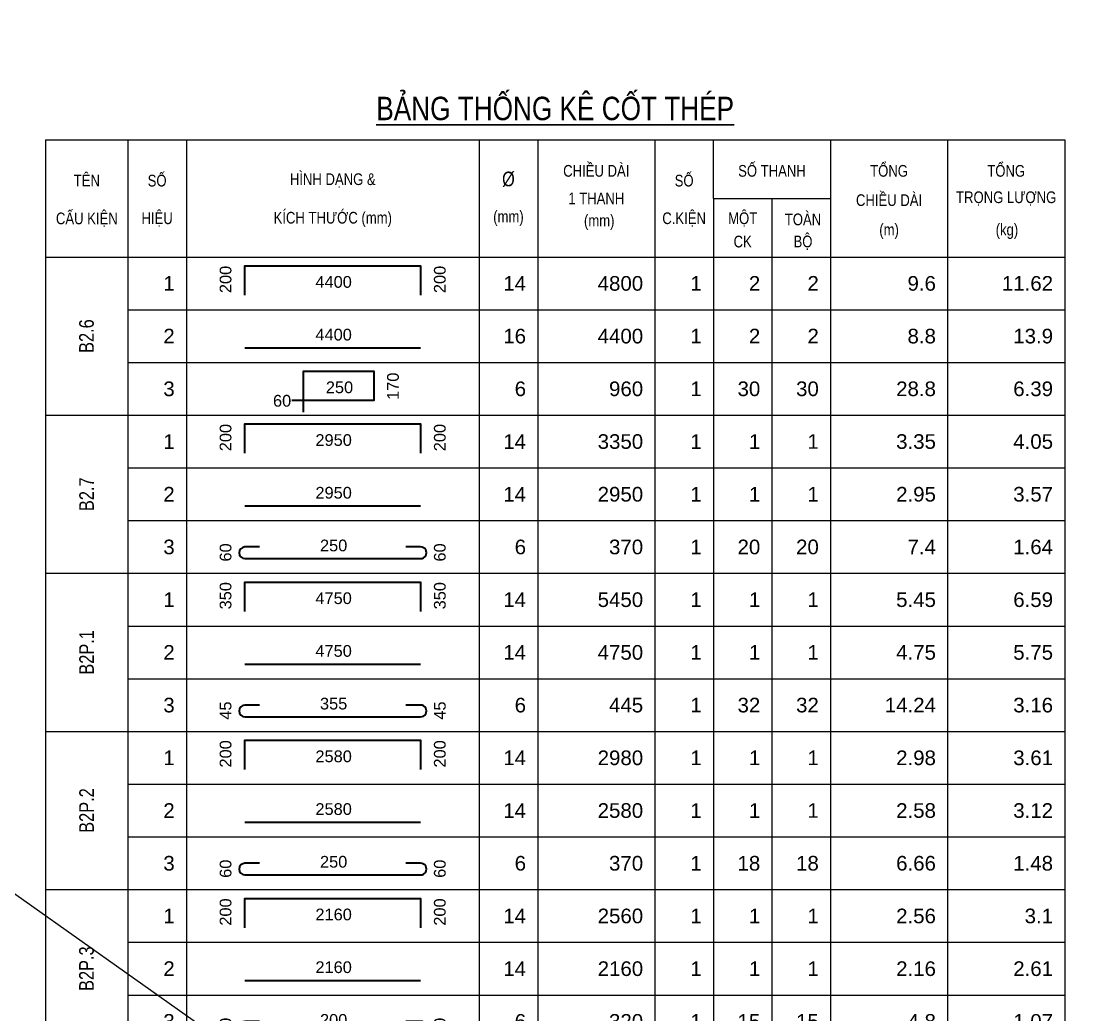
# Model space of a CAD drawing. Header units: millimetres. Extents: x -529861 to -223882, y -171969 to 61504.
# Drawn here: x -421128 to -408846, y -160501 to -148965 of the extents above; entities that cross this region are included whole.
import ezdxf
from ezdxf.enums import TextEntityAlignment as Align

# ---------------------------------------------------------------- set-up
doc = ezdxf.new("R2010")
doc.units = ezdxf.units.MM
doc.header["$LTSCALE"] = 5000
for name, color, linetype, lineweight in [('kata_net khung', 3, 'Continuous', 20), ('kata_text', 7, 'Continuous', 30), ('kata_thep chu', 1, 'Continuous', 35)]:
    doc.layers.add(name, color=color, linetype=linetype, lineweight=lineweight)
doc.layers.add('KCS_Plotter', color=11, linetype='Continuous', plot=False)
doc.styles.add('kata_text', font='arial.ttf', dxfattribs={"width": 0.8})

# ---------------------------------------------------------------- blocks, each defined once
blk = doc.blocks.new('dang04')
at = {"layer": 'kata_net khung'}
for p, q in [((0, 0), (0, -900)), ((1405, 0), (1405, -900)), ((2405, 0), (2405, -900)), ((7405, 0), (7405, -900)), ((8405, 0), (8405, -900)), ((10405, 0), (10405, -900)), ((11405, 0), (11405, -900)), ((12405, 0), (12405, -900)), ((13405, 0), (13405, -900)), ((15405, 0), (15405, -900)), ((17405, 0), (17405, -900)), ((1405, -900), (17405, -900))]:
    blk.add_line(p, q, dxfattribs=at)
at = {"layer": 'kata_thep chu'}
blk.add_lwpolyline([(3405, -650), (3405, -150), (6405, -150), (6405, -650)], dxfattribs=at)
at = {"layer": 'kata_text', "style": 'kata_text'}
for p in [(3073, -150), (6733, -150)]:
    blk.add_attdef('D03', text='', height=200, rotation=90, dxfattribs=at).set_placement(p, align=Align.MIDDLE_RIGHT)
for p in [(2205, -450), (8205, -450), (10205, -450), (11205, -450), (12205, -450), (13205, -450), (15205, -450), (17205, -450)]:
    blk.add_attdef('D03', text='', height=250, dxfattribs=at).set_placement(p, align=Align.MIDDLE_RIGHT)
blk.add_attdef('D03', text='', height=200, dxfattribs=at).set_placement((4920, -425), align=Align.MIDDLE_CENTER)
blk = doc.blocks.new('dang01')
at = {"layer": 'kata_net khung'}
for p, q in [((0, 0), (0, -900)), ((1405, 0), (1405, -900)), ((2405, 0), (2405, -900)), ((7405, 0), (7405, -900)), ((8405, 0), (8405, -900)), ((10405, 0), (10405, -900)), ((11405, 0), (11405, -900)), ((12405, 0), (12405, -900)), ((13405, 0), (13405, -900)), ((15405, 0), (15405, -900)), ((17405, 0), (17405, -900)), ((1405, -900), (17405, -900))]:
    blk.add_line(p, q, dxfattribs=at)
at = {"layer": 'kata_thep chu'}
blk.add_line((3405, -650), (6405, -650), dxfattribs=at)
at = {"layer": 'kata_text', "style": 'kata_text'}
for p in [(2205, -450), (8205, -450), (10205, -450), (11205, -450), (12205, -450), (13205, -450), (15205, -450), (17205, -450)]:
    blk.add_attdef('D03', text='', height=250, dxfattribs=at).set_placement(p, align=Align.MIDDLE_RIGHT)
blk.add_attdef('00000000', text='', height=200, dxfattribs=at).set_placement((4920, -425), align=Align.MIDDLE_CENTER)
blk = doc.blocks.new('dang05')
at = {"layer": 'kata_net khung'}
for p, q in [((0, 0), (0, -900)), ((1405, 0), (1405, -900)), ((2405, 0), (2405, -900)), ((7405, 0), (7405, -900)), ((8405, 0), (8405, -900)), ((10405, 0), (10405, -900)), ((11405, 0), (11405, -900)), ((12405, 0), (12405, -900)), ((13405, 0), (13405, -900)), ((15405, 0), (15405, -900)), ((17405, 0), (17405, -900)), ((1405, -900), (17405, -900))]:
    blk.add_line(p, q, dxfattribs=at)
at = {"layer": 'kata_thep chu'}
blk.add_lwpolyline([(4405, -850), (4405, -150), (5605, -150), (5605, -650), (4205, -650)], dxfattribs=at)
at = {"layer": 'kata_text', "style": 'kata_text'}
for tag, height, p in [('D03', 250, (2205, -450)), ('D03', 250, (8205, -450)), ('D03', 250, (10205, -450)), ('D03', 250, (11205, -450)), ('D03', 250, (12205, -450)), ('D03', 250, (13205, -450)), ('D03', 250, (15205, -450)), ('D03', 250, (17205, -450)), ('0000', 200, (4195, -654))]:
    blk.add_attdef(tag, text='', height=height, dxfattribs=at).set_placement(p, align=Align.MIDDLE_RIGHT)
blk.add_attdef('D03', text='', height=200, dxfattribs=at).set_placement((5020, -425), align=Align.MIDDLE_CENTER)
blk.add_attdef('1000', text='', height=200, rotation=90, dxfattribs=at).set_placement((5933, -173), align=Align.MIDDLE_RIGHT)
blk = doc.blocks.new('Tieude')
at = {"layer": 'kata_net khung'}
for p, q in [((0, 2000), (0, 0)), ((0, 2000), (17405, 2000)), ((1405, 2000), (1405, 0)), ((2405, 2000), (2405, 0)), ((7405, 2000), (7405, 0)), ((8405, 2000), (8405, 0)), ((10405, 2000), (10405, 0)), ((11405, 1000), (11405, 2000)), ((13405, 2000), (13405, 0)), ((15405, 2000), (15405, 0)), ((17405, 2000), (17405, 0)), ((11405, 1000), (13405, 1000)), ((11405, 1000), (11405, 0)), ((12405, 1000), (12405, 0)), ((0, 0), (17405, 0))]:
    blk.add_line(p, q, dxfattribs=at)
at = {"layer": 'kata_text', "style": 'kata_text', "width": 0.8}
for s, height, p in [('%%UBẢNG THỐNG KÊ CỐT THÉP', 400, (8703, 2594)), ('CHIỀU DÀI', 200, (9405, 1500)), ('SỐ THANH', 200, (12405, 1500)), ('TỔNG', 200, (14405, 1500)), ('TỔNG', 200, (16405, 1500)), ('TÊN', 200, (705, 1333)), ('SỐ', 200, (1905, 1333)), ('HÌNH DẠNG &', 200, (4905, 1333)), ('%%C', 250, (7905, 1333)), ('SỐ', 200, (10905, 1333)), ('1 THANH', 200, (9405, 1000)), ('CHIỀU DÀI', 200, (14405, 1000)), ('TRỌNG LƯỢNG', 200, (16405, 1000)), ('CẤU KIỆN', 200, (705, 667)), ('HIỆU', 200, (1905, 667)), ('KÍCH THƯỚC (mm)', 200, (4905, 667)), ('(mm)', 200, (7905, 667)), ('(mm)', 200, (9455, 599)), ('C.KIỆN', 200, (10905, 667)), ('MỘT', 200, (11905, 667)), ('TOÀN', 200, (12935, 667)), ('(m)', 200, (14405, 443)), ('(kg)', 200, (16418, 443)), ('CK', 200, (11905, 264)), ('BỘ', 200, (12935, 271))]:
    blk.add_text(s, height=height, dxfattribs=at).set_placement(p, align=Align.MIDDLE)
blk = doc.blocks.new('dang02')
at = {"layer": 'kata_net khung'}
for p, q in [((0, 0), (0, -900)), ((1405, 0), (1405, -900)), ((2405, 0), (2405, -900)), ((7405, 0), (7405, -900)), ((8405, 0), (8405, -900)), ((10405, 0), (10405, -900)), ((11405, 0), (11405, -900)), ((12405, 0), (12405, -900)), ((13405, 0), (13405, -900)), ((15405, 0), (15405, -900)), ((17405, 0), (17405, -900)), ((1405, -900), (17405, -900))]:
    blk.add_line(p, q, dxfattribs=at)
at = {"layer": 'kata_thep chu'}
blk.add_lwpolyline([(3655, -450), (3405, -450, 1), (3405, -650), (6405, -650, 1.000854), (6405, -450), (6155, -450)], format="xyb", dxfattribs=at)
at = {"layer": 'kata_text', "style": 'kata_text'}
for p in [(2205, -450), (8205, -450), (10205, -450), (11205, -450), (12205, -450), (13205, -450), (15205, -450), (17205, -450)]:
    blk.add_attdef('D03', text='', height=250, dxfattribs=at).set_placement(p, align=Align.MIDDLE_RIGHT)
for p in [(3073, -699), (6733, -699)]:
    blk.add_attdef('D03', text='', height=200, rotation=90, dxfattribs=at).set_placement(p, align=Align.MIDDLE_LEFT)
blk.add_attdef('D03', text='', height=200, dxfattribs=at).set_placement((4920, -425), align=Align.MIDDLE_CENTER)

msp = doc.modelspace()

# ---------------------------------------------------------------- linework, layer by layer
at = {"layer": 'kata_net khung', "linetype": 'ByBlock', "ltscale": 1500}
for p, q in [((-420844.87, -151703.11), (-419889.27, -151703.11)), ((-420844.87, -153539.11), (-419889.27, -153539.11)), ((-420844.87, -155375.11), (-419889.27, -155375.11)), ((-420844.87, -157211.11), (-419889.27, -157211.11)), ((-420844.87, -159047.11), (-419889.27, -159047.11))]:
    msp.add_line(p, q, dxfattribs=at)
at = {"layer": 'KCS_Plotter', "linetype": 'ByBlock', "ltscale": 1500}
msp.add_line((-435531.26, -148964.82), (-402999.63, -171969.32), dxfattribs=at)

# ---------------------------------------------------------------- block references
at = {"layer": 'kata_net khung', "linetype": 'ByBlock', "ltscale": 1500, "xscale": 0.68, "yscale": 0.68, "zscale": 0.68}
msp.add_blockref('Tieude', (-420844.87, -151703.11), dxfattribs=at)
at = {"layer": 'kata_net khung', "linetype": 'ByBlock', "ltscale": 1500}
ref = msp.add_blockref('dang04', (-420844.87, -151703.11), dxfattribs=dict(at, xscale=0.68, yscale=0.68, zscale=0.68))
ref.add_attrib('D03', '1', dxfattribs={"layer": 'kata_text', "height": 170, "style": 'kata_text'}).set_placement((-419345.27, -152009.11), align=Align.MIDDLE_RIGHT)
ref.add_attrib('D03', '200', dxfattribs={"layer": 'kata_text', "height": 136, "rotation": 90, "style": 'kata_text'}).set_placement((-418754.99, -151805.11), align=Align.MIDDLE_RIGHT)
ref.add_attrib('D03', '4400', dxfattribs={"layer": 'kata_text', "height": 136, "style": 'kata_text'}).set_placement((-417499.53, -151991.93), align=Align.MIDDLE_CENTER)
ref.add_attrib('D03', '200', dxfattribs={"layer": 'kata_text', "height": 136, "rotation": 90, "style": 'kata_text'}).set_placement((-416266.76, -151805.11), align=Align.MIDDLE_RIGHT)
ref.add_attrib('D03', '14', dxfattribs={"layer": 'kata_text', "height": 170, "style": 'kata_text'}).set_placement((-415265.27, -152009.11), align=Align.MIDDLE_RIGHT)
ref.add_attrib('D03', '4800', dxfattribs={"layer": 'kata_text', "height": 170, "style": 'kata_text'}).set_placement((-413905.27, -152009.11), align=Align.MIDDLE_RIGHT)
ref.add_attrib('D03', '1', dxfattribs={"layer": 'kata_text', "height": 170, "style": 'kata_text'}).set_placement((-413225.27, -152009.11), align=Align.MIDDLE_RIGHT)
ref.add_attrib('D03', '2', dxfattribs={"layer": 'kata_text', "height": 170, "style": 'kata_text'}).set_placement((-412545.27, -152009.11), align=Align.MIDDLE_RIGHT)
ref.add_attrib('D03', '2', dxfattribs={"layer": 'kata_text', "height": 170, "style": 'kata_text'}).set_placement((-411865.27, -152008.88), align=Align.MIDDLE_RIGHT)
ref.add_attrib('D03', '9.6', dxfattribs={"layer": 'kata_text', "height": 170, "style": 'kata_text'}).set_placement((-410505.27, -152009.11), align=Align.MIDDLE_RIGHT)
ref.add_attrib('D03', '11.62', dxfattribs={"layer": 'kata_text', "height": 170, "style": 'kata_text'}).set_placement((-409145.27, -152009.11), align=Align.MIDDLE_RIGHT)
ref = msp.add_blockref('dang01', (-420844.87, -152315.11), dxfattribs=dict(at, xscale=0.68, yscale=0.68, zscale=0.68))
ref.add_attrib('D03', '2', dxfattribs={"layer": 'kata_text', "height": 170, "style": 'kata_text'}).set_placement((-419345.27, -152621.11), align=Align.MIDDLE_RIGHT)
ref.add_attrib('00000000', '4400', dxfattribs={"layer": 'kata_text', "height": 136, "style": 'kata_text'}).set_placement((-417499.53, -152603.93), align=Align.MIDDLE_CENTER)
ref.add_attrib('D03', '16', dxfattribs={"layer": 'kata_text', "height": 170, "style": 'kata_text'}).set_placement((-415265.27, -152621.11), align=Align.MIDDLE_RIGHT)
ref.add_attrib('D03', '4400', dxfattribs={"layer": 'kata_text', "height": 170, "style": 'kata_text'}).set_placement((-413905.27, -152621.11), align=Align.MIDDLE_RIGHT)
ref.add_attrib('D03', '1', dxfattribs={"layer": 'kata_text', "height": 170, "style": 'kata_text'}).set_placement((-413225.27, -152621.11), align=Align.MIDDLE_RIGHT)
ref.add_attrib('D03', '2', dxfattribs={"layer": 'kata_text', "height": 170, "style": 'kata_text'}).set_placement((-412545.27, -152621.11), align=Align.MIDDLE_RIGHT)
ref.add_attrib('D03', '2', dxfattribs={"layer": 'kata_text', "height": 170, "style": 'kata_text'}).set_placement((-411865.27, -152620.88), align=Align.MIDDLE_RIGHT)
ref.add_attrib('D03', '8.8', dxfattribs={"layer": 'kata_text', "height": 170, "style": 'kata_text'}).set_placement((-410505.27, -152621.11), align=Align.MIDDLE_RIGHT)
ref.add_attrib('D03', '13.9', dxfattribs={"layer": 'kata_text', "height": 170, "style": 'kata_text'}).set_placement((-409145.27, -152621.11), align=Align.MIDDLE_RIGHT)
ref = msp.add_blockref('dang05', (-420844.87, -152927.11), dxfattribs=dict(at, xscale=0.68, yscale=0.68, zscale=0.68))
ref.add_attrib('D03', '3', dxfattribs={"layer": 'kata_text', "height": 170, "style": 'kata_text'}).set_placement((-419345.27, -153233.11), align=Align.MIDDLE_RIGHT)
ref.add_attrib('0000', '60', dxfattribs={"layer": 'kata_text', "height": 136, "style": 'kata_text'}).set_placement((-417992.33, -153372.1), align=Align.MIDDLE_RIGHT)
ref.add_attrib('D03', '250', dxfattribs={"layer": 'kata_text', "height": 136, "style": 'kata_text'}).set_placement((-417431.53, -153215.93), align=Align.MIDDLE_CENTER)
ref.add_attrib('1000', '170', dxfattribs={"layer": 'kata_text', "height": 136, "rotation": 90, "style": 'kata_text'}).set_placement((-416810.76, -153045.07), align=Align.MIDDLE_RIGHT)
ref.add_attrib('D03', '6', dxfattribs={"layer": 'kata_text', "height": 170, "style": 'kata_text'}).set_placement((-415265.27, -153233.11), align=Align.MIDDLE_RIGHT)
ref.add_attrib('D03', '960', dxfattribs={"layer": 'kata_text', "height": 170, "style": 'kata_text'}).set_placement((-413905.27, -153233.11), align=Align.MIDDLE_RIGHT)
ref.add_attrib('D03', '1', dxfattribs={"layer": 'kata_text', "height": 170, "style": 'kata_text'}).set_placement((-413225.27, -153233.11), align=Align.MIDDLE_RIGHT)
ref.add_attrib('D03', '30', dxfattribs={"layer": 'kata_text', "height": 170, "style": 'kata_text'}).set_placement((-412545.27, -153233.11), align=Align.MIDDLE_RIGHT)
ref.add_attrib('D03', '30', dxfattribs={"layer": 'kata_text', "height": 170, "style": 'kata_text'}).set_placement((-411865.27, -153232.88), align=Align.MIDDLE_RIGHT)
ref.add_attrib('D03', '28.8', dxfattribs={"layer": 'kata_text', "height": 170, "style": 'kata_text'}).set_placement((-410505.27, -153233.11), align=Align.MIDDLE_RIGHT)
ref.add_attrib('D03', '6.39', dxfattribs={"layer": 'kata_text', "height": 170, "style": 'kata_text'}).set_placement((-409145.27, -153233.11), align=Align.MIDDLE_RIGHT)
ref = msp.add_blockref('dang04', (-420844.87, -153539.11), dxfattribs=dict(at, xscale=0.68, yscale=0.68, zscale=0.68))
ref.add_attrib('D03', '1', dxfattribs={"layer": 'kata_text', "height": 170, "style": 'kata_text'}).set_placement((-419345.27, -153845.11), align=Align.MIDDLE_RIGHT)
ref.add_attrib('D03', '200', dxfattribs={"layer": 'kata_text', "height": 136, "rotation": 90, "style": 'kata_text'}).set_placement((-418754.99, -153641.11), align=Align.MIDDLE_RIGHT)
ref.add_attrib('D03', '2950', dxfattribs={"layer": 'kata_text', "height": 136, "style": 'kata_text'}).set_placement((-417499.53, -153827.93), align=Align.MIDDLE_CENTER)
ref.add_attrib('D03', '200', dxfattribs={"layer": 'kata_text', "height": 136, "rotation": 90, "style": 'kata_text'}).set_placement((-416266.76, -153641.11), align=Align.MIDDLE_RIGHT)
ref.add_attrib('D03', '14', dxfattribs={"layer": 'kata_text', "height": 170, "style": 'kata_text'}).set_placement((-415265.27, -153845.11), align=Align.MIDDLE_RIGHT)
ref.add_attrib('D03', '3350', dxfattribs={"layer": 'kata_text', "height": 170, "style": 'kata_text'}).set_placement((-413905.27, -153845.11), align=Align.MIDDLE_RIGHT)
ref.add_attrib('D03', '1', dxfattribs={"layer": 'kata_text', "height": 170, "style": 'kata_text'}).set_placement((-413225.27, -153845.11), align=Align.MIDDLE_RIGHT)
ref.add_attrib('D03', '1', dxfattribs={"layer": 'kata_text', "height": 170, "style": 'kata_text'}).set_placement((-412545.27, -153845.11), align=Align.MIDDLE_RIGHT)
ref.add_attrib('D03', '1', dxfattribs={"layer": 'kata_text', "height": 170, "style": 'kata_text'}).set_placement((-411865.27, -153844.88), align=Align.MIDDLE_RIGHT)
ref.add_attrib('D03', '3.35', dxfattribs={"layer": 'kata_text', "height": 170, "style": 'kata_text'}).set_placement((-410505.27, -153845.11), align=Align.MIDDLE_RIGHT)
ref.add_attrib('D03', '4.05', dxfattribs={"layer": 'kata_text', "height": 170, "style": 'kata_text'}).set_placement((-409145.27, -153845.11), align=Align.MIDDLE_RIGHT)
ref = msp.add_blockref('dang01', (-420844.87, -154151.11), dxfattribs=dict(at, xscale=0.68, yscale=0.68, zscale=0.68))
ref.add_attrib('D03', '2', dxfattribs={"layer": 'kata_text', "height": 170, "style": 'kata_text'}).set_placement((-419345.27, -154457.11), align=Align.MIDDLE_RIGHT)
ref.add_attrib('00000000', '2950', dxfattribs={"layer": 'kata_text', "height": 136, "style": 'kata_text'}).set_placement((-417499.53, -154439.93), align=Align.MIDDLE_CENTER)
ref.add_attrib('D03', '14', dxfattribs={"layer": 'kata_text', "height": 170, "style": 'kata_text'}).set_placement((-415265.27, -154457.11), align=Align.MIDDLE_RIGHT)
ref.add_attrib('D03', '2950', dxfattribs={"layer": 'kata_text', "height": 170, "style": 'kata_text'}).set_placement((-413905.27, -154457.11), align=Align.MIDDLE_RIGHT)
ref.add_attrib('D03', '1', dxfattribs={"layer": 'kata_text', "height": 170, "style": 'kata_text'}).set_placement((-413225.27, -154457.11), align=Align.MIDDLE_RIGHT)
ref.add_attrib('D03', '1', dxfattribs={"layer": 'kata_text', "height": 170, "style": 'kata_text'}).set_placement((-412545.27, -154457.11), align=Align.MIDDLE_RIGHT)
ref.add_attrib('D03', '1', dxfattribs={"layer": 'kata_text', "height": 170, "style": 'kata_text'}).set_placement((-411865.27, -154456.88), align=Align.MIDDLE_RIGHT)
ref.add_attrib('D03', '2.95', dxfattribs={"layer": 'kata_text', "height": 170, "style": 'kata_text'}).set_placement((-410505.27, -154457.11), align=Align.MIDDLE_RIGHT)
ref.add_attrib('D03', '3.57', dxfattribs={"layer": 'kata_text', "height": 170, "style": 'kata_text'}).set_placement((-409145.27, -154457.11), align=Align.MIDDLE_RIGHT)
ref = msp.add_blockref('dang02', (-420844.87, -154763.11), dxfattribs=dict(at, xscale=0.68, yscale=0.68, zscale=0.68))
ref.add_attrib('D03', '3', dxfattribs={"layer": 'kata_text', "height": 170, "style": 'kata_text'}).set_placement((-419345.27, -155069.11), align=Align.MIDDLE_RIGHT)
ref.add_attrib('D03', '60', dxfattribs={"layer": 'kata_text', "height": 136, "rotation": 90, "style": 'kata_text'}).set_placement((-418754.99, -155238.54), align=Align.MIDDLE_LEFT)
ref.add_attrib('D03', '250', dxfattribs={"layer": 'kata_text', "height": 136, "style": 'kata_text'}).set_placement((-417499.53, -155051.93), align=Align.MIDDLE_CENTER)
ref.add_attrib('D03', '60', dxfattribs={"layer": 'kata_text', "height": 136, "rotation": 90, "style": 'kata_text'}).set_placement((-416266.76, -155238.54), align=Align.MIDDLE_LEFT)
ref.add_attrib('D03', '6', dxfattribs={"layer": 'kata_text', "height": 170, "style": 'kata_text'}).set_placement((-415265.27, -155069.11), align=Align.MIDDLE_RIGHT)
ref.add_attrib('D03', '370', dxfattribs={"layer": 'kata_text', "height": 170, "style": 'kata_text'}).set_placement((-413905.27, -155069.11), align=Align.MIDDLE_RIGHT)
ref.add_attrib('D03', '1', dxfattribs={"layer": 'kata_text', "height": 170, "style": 'kata_text'}).set_placement((-413225.27, -155069.11), align=Align.MIDDLE_RIGHT)
ref.add_attrib('D03', '20', dxfattribs={"layer": 'kata_text', "height": 170, "style": 'kata_text'}).set_placement((-412545.27, -155069.11), align=Align.MIDDLE_RIGHT)
ref.add_attrib('D03', '20', dxfattribs={"layer": 'kata_text', "height": 170, "style": 'kata_text'}).set_placement((-411865.27, -155068.88), align=Align.MIDDLE_RIGHT)
ref.add_attrib('D03', '7.4', dxfattribs={"layer": 'kata_text', "height": 170, "style": 'kata_text'}).set_placement((-410505.27, -155069.11), align=Align.MIDDLE_RIGHT)
ref.add_attrib('D03', '1.64', dxfattribs={"layer": 'kata_text', "height": 170, "style": 'kata_text'}).set_placement((-409145.27, -155069.11), align=Align.MIDDLE_RIGHT)
ref = msp.add_blockref('dang04', (-420844.87, -155375.11), dxfattribs=dict(at, xscale=0.68, yscale=0.68, zscale=0.68))
ref.add_attrib('D03', '1', dxfattribs={"layer": 'kata_text', "height": 170, "style": 'kata_text'}).set_placement((-419345.27, -155681.11), align=Align.MIDDLE_RIGHT)
ref.add_attrib('D03', '350', dxfattribs={"layer": 'kata_text', "height": 136, "rotation": 90, "style": 'kata_text'}).set_placement((-418754.99, -155477.11), align=Align.MIDDLE_RIGHT)
ref.add_attrib('D03', '4750', dxfattribs={"layer": 'kata_text', "height": 136, "style": 'kata_text'}).set_placement((-417499.53, -155663.93), align=Align.MIDDLE_CENTER)
ref.add_attrib('D03', '350', dxfattribs={"layer": 'kata_text', "height": 136, "rotation": 90, "style": 'kata_text'}).set_placement((-416266.76, -155477.11), align=Align.MIDDLE_RIGHT)
ref.add_attrib('D03', '14', dxfattribs={"layer": 'kata_text', "height": 170, "style": 'kata_text'}).set_placement((-415265.27, -155681.11), align=Align.MIDDLE_RIGHT)
ref.add_attrib('D03', '5450', dxfattribs={"layer": 'kata_text', "height": 170, "style": 'kata_text'}).set_placement((-413905.27, -155681.11), align=Align.MIDDLE_RIGHT)
ref.add_attrib('D03', '1', dxfattribs={"layer": 'kata_text', "height": 170, "style": 'kata_text'}).set_placement((-413225.27, -155681.11), align=Align.MIDDLE_RIGHT)
ref.add_attrib('D03', '1', dxfattribs={"layer": 'kata_text', "height": 170, "style": 'kata_text'}).set_placement((-412545.27, -155681.11), align=Align.MIDDLE_RIGHT)
ref.add_attrib('D03', '1', dxfattribs={"layer": 'kata_text', "height": 170, "style": 'kata_text'}).set_placement((-411865.27, -155680.88), align=Align.MIDDLE_RIGHT)
ref.add_attrib('D03', '5.45', dxfattribs={"layer": 'kata_text', "height": 170, "style": 'kata_text'}).set_placement((-410505.27, -155681.11), align=Align.MIDDLE_RIGHT)
ref.add_attrib('D03', '6.59', dxfattribs={"layer": 'kata_text', "height": 170, "style": 'kata_text'}).set_placement((-409145.27, -155681.11), align=Align.MIDDLE_RIGHT)
ref = msp.add_blockref('dang01', (-420844.87, -155987.11), dxfattribs=dict(at, xscale=0.68, yscale=0.68, zscale=0.68))
ref.add_attrib('D03', '2', dxfattribs={"layer": 'kata_text', "height": 170, "style": 'kata_text'}).set_placement((-419345.27, -156293.11), align=Align.MIDDLE_RIGHT)
ref.add_attrib('00000000', '4750', dxfattribs={"layer": 'kata_text', "height": 136, "style": 'kata_text'}).set_placement((-417499.53, -156275.93), align=Align.MIDDLE_CENTER)
ref.add_attrib('D03', '14', dxfattribs={"layer": 'kata_text', "height": 170, "style": 'kata_text'}).set_placement((-415265.27, -156293.11), align=Align.MIDDLE_RIGHT)
ref.add_attrib('D03', '4750', dxfattribs={"layer": 'kata_text', "height": 170, "style": 'kata_text'}).set_placement((-413905.27, -156293.11), align=Align.MIDDLE_RIGHT)
ref.add_attrib('D03', '1', dxfattribs={"layer": 'kata_text', "height": 170, "style": 'kata_text'}).set_placement((-413225.27, -156293.11), align=Align.MIDDLE_RIGHT)
ref.add_attrib('D03', '1', dxfattribs={"layer": 'kata_text', "height": 170, "style": 'kata_text'}).set_placement((-412545.27, -156293.11), align=Align.MIDDLE_RIGHT)
ref.add_attrib('D03', '1', dxfattribs={"layer": 'kata_text', "height": 170, "style": 'kata_text'}).set_placement((-411865.27, -156292.88), align=Align.MIDDLE_RIGHT)
ref.add_attrib('D03', '4.75', dxfattribs={"layer": 'kata_text', "height": 170, "style": 'kata_text'}).set_placement((-410505.27, -156293.11), align=Align.MIDDLE_RIGHT)
ref.add_attrib('D03', '5.75', dxfattribs={"layer": 'kata_text', "height": 170, "style": 'kata_text'}).set_placement((-409145.27, -156293.11), align=Align.MIDDLE_RIGHT)
ref = msp.add_blockref('dang02', (-420844.87, -156599.11), dxfattribs=dict(at, xscale=0.68, yscale=0.68, zscale=0.68))
ref.add_attrib('D03', '3', dxfattribs={"layer": 'kata_text', "height": 170, "style": 'kata_text'}).set_placement((-419345.27, -156905.11), align=Align.MIDDLE_RIGHT)
ref.add_attrib('D03', '45', dxfattribs={"layer": 'kata_text', "height": 136, "rotation": 90, "style": 'kata_text'}).set_placement((-418754.99, -157074.54), align=Align.MIDDLE_LEFT)
ref.add_attrib('D03', '355', dxfattribs={"layer": 'kata_text', "height": 136, "style": 'kata_text'}).set_placement((-417499.53, -156887.93), align=Align.MIDDLE_CENTER)
ref.add_attrib('D03', '45', dxfattribs={"layer": 'kata_text', "height": 136, "rotation": 90, "style": 'kata_text'}).set_placement((-416266.76, -157074.54), align=Align.MIDDLE_LEFT)
ref.add_attrib('D03', '6', dxfattribs={"layer": 'kata_text', "height": 170, "style": 'kata_text'}).set_placement((-415265.27, -156905.11), align=Align.MIDDLE_RIGHT)
ref.add_attrib('D03', '445', dxfattribs={"layer": 'kata_text', "height": 170, "style": 'kata_text'}).set_placement((-413905.27, -156905.11), align=Align.MIDDLE_RIGHT)
ref.add_attrib('D03', '1', dxfattribs={"layer": 'kata_text', "height": 170, "style": 'kata_text'}).set_placement((-413225.27, -156905.11), align=Align.MIDDLE_RIGHT)
ref.add_attrib('D03', '32', dxfattribs={"layer": 'kata_text', "height": 170, "style": 'kata_text'}).set_placement((-412545.27, -156905.11), align=Align.MIDDLE_RIGHT)
ref.add_attrib('D03', '32', dxfattribs={"layer": 'kata_text', "height": 170, "style": 'kata_text'}).set_placement((-411865.27, -156904.88), align=Align.MIDDLE_RIGHT)
ref.add_attrib('D03', '14.24', dxfattribs={"layer": 'kata_text', "height": 170, "style": 'kata_text'}).set_placement((-410505.27, -156905.11), align=Align.MIDDLE_RIGHT)
ref.add_attrib('D03', '3.16', dxfattribs={"layer": 'kata_text', "height": 170, "style": 'kata_text'}).set_placement((-409145.27, -156905.11), align=Align.MIDDLE_RIGHT)
ref = msp.add_blockref('dang04', (-420844.87, -157211.11), dxfattribs=dict(at, xscale=0.68, yscale=0.68, zscale=0.68))
ref.add_attrib('D03', '1', dxfattribs={"layer": 'kata_text', "height": 170, "style": 'kata_text'}).set_placement((-419345.27, -157517.11), align=Align.MIDDLE_RIGHT)
ref.add_attrib('D03', '200', dxfattribs={"layer": 'kata_text', "height": 136, "rotation": 90, "style": 'kata_text'}).set_placement((-418754.99, -157313.11), align=Align.MIDDLE_RIGHT)
ref.add_attrib('D03', '2580', dxfattribs={"layer": 'kata_text', "height": 136, "style": 'kata_text'}).set_placement((-417499.53, -157499.93), align=Align.MIDDLE_CENTER)
ref.add_attrib('D03', '200', dxfattribs={"layer": 'kata_text', "height": 136, "rotation": 90, "style": 'kata_text'}).set_placement((-416266.76, -157313.11), align=Align.MIDDLE_RIGHT)
ref.add_attrib('D03', '14', dxfattribs={"layer": 'kata_text', "height": 170, "style": 'kata_text'}).set_placement((-415265.27, -157517.11), align=Align.MIDDLE_RIGHT)
ref.add_attrib('D03', '2980', dxfattribs={"layer": 'kata_text', "height": 170, "style": 'kata_text'}).set_placement((-413905.27, -157517.11), align=Align.MIDDLE_RIGHT)
ref.add_attrib('D03', '1', dxfattribs={"layer": 'kata_text', "height": 170, "style": 'kata_text'}).set_placement((-413225.27, -157517.11), align=Align.MIDDLE_RIGHT)
ref.add_attrib('D03', '1', dxfattribs={"layer": 'kata_text', "height": 170, "style": 'kata_text'}).set_placement((-412545.27, -157517.11), align=Align.MIDDLE_RIGHT)
ref.add_attrib('D03', '1', dxfattribs={"layer": 'kata_text', "height": 170, "style": 'kata_text'}).set_placement((-411865.27, -157516.88), align=Align.MIDDLE_RIGHT)
ref.add_attrib('D03', '2.98', dxfattribs={"layer": 'kata_text', "height": 170, "style": 'kata_text'}).set_placement((-410505.27, -157517.11), align=Align.MIDDLE_RIGHT)
ref.add_attrib('D03', '3.61', dxfattribs={"layer": 'kata_text', "height": 170, "style": 'kata_text'}).set_placement((-409145.27, -157517.11), align=Align.MIDDLE_RIGHT)
ref = msp.add_blockref('dang01', (-420844.87, -157823.11), dxfattribs=dict(at, xscale=0.68, yscale=0.68, zscale=0.68))
ref.add_attrib('D03', '2', dxfattribs={"layer": 'kata_text', "height": 170, "style": 'kata_text'}).set_placement((-419345.27, -158129.11), align=Align.MIDDLE_RIGHT)
ref.add_attrib('00000000', '2580', dxfattribs={"layer": 'kata_text', "height": 136, "style": 'kata_text'}).set_placement((-417499.53, -158111.93), align=Align.MIDDLE_CENTER)
ref.add_attrib('D03', '14', dxfattribs={"layer": 'kata_text', "height": 170, "style": 'kata_text'}).set_placement((-415265.27, -158129.11), align=Align.MIDDLE_RIGHT)
ref.add_attrib('D03', '2580', dxfattribs={"layer": 'kata_text', "height": 170, "style": 'kata_text'}).set_placement((-413905.27, -158129.11), align=Align.MIDDLE_RIGHT)
ref.add_attrib('D03', '1', dxfattribs={"layer": 'kata_text', "height": 170, "style": 'kata_text'}).set_placement((-413225.27, -158129.11), align=Align.MIDDLE_RIGHT)
ref.add_attrib('D03', '1', dxfattribs={"layer": 'kata_text', "height": 170, "style": 'kata_text'}).set_placement((-412545.27, -158129.11), align=Align.MIDDLE_RIGHT)
ref.add_attrib('D03', '1', dxfattribs={"layer": 'kata_text', "height": 170, "style": 'kata_text'}).set_placement((-411865.27, -158128.88), align=Align.MIDDLE_RIGHT)
ref.add_attrib('D03', '2.58', dxfattribs={"layer": 'kata_text', "height": 170, "style": 'kata_text'}).set_placement((-410505.27, -158129.11), align=Align.MIDDLE_RIGHT)
ref.add_attrib('D03', '3.12', dxfattribs={"layer": 'kata_text', "height": 170, "style": 'kata_text'}).set_placement((-409145.27, -158129.11), align=Align.MIDDLE_RIGHT)
ref = msp.add_blockref('dang02', (-420844.87, -158435.11), dxfattribs=dict(at, xscale=0.68, yscale=0.68, zscale=0.68))
ref.add_attrib('D03', '3', dxfattribs={"layer": 'kata_text', "height": 170, "style": 'kata_text'}).set_placement((-419345.27, -158741.11), align=Align.MIDDLE_RIGHT)
ref.add_attrib('D03', '60', dxfattribs={"layer": 'kata_text', "height": 136, "rotation": 90, "style": 'kata_text'}).set_placement((-418754.99, -158910.54), align=Align.MIDDLE_LEFT)
ref.add_attrib('D03', '250', dxfattribs={"layer": 'kata_text', "height": 136, "style": 'kata_text'}).set_placement((-417499.53, -158723.93), align=Align.MIDDLE_CENTER)
ref.add_attrib('D03', '60', dxfattribs={"layer": 'kata_text', "height": 136, "rotation": 90, "style": 'kata_text'}).set_placement((-416266.76, -158910.54), align=Align.MIDDLE_LEFT)
ref.add_attrib('D03', '6', dxfattribs={"layer": 'kata_text', "height": 170, "style": 'kata_text'}).set_placement((-415265.27, -158741.11), align=Align.MIDDLE_RIGHT)
ref.add_attrib('D03', '370', dxfattribs={"layer": 'kata_text', "height": 170, "style": 'kata_text'}).set_placement((-413905.27, -158741.11), align=Align.MIDDLE_RIGHT)
ref.add_attrib('D03', '1', dxfattribs={"layer": 'kata_text', "height": 170, "style": 'kata_text'}).set_placement((-413225.27, -158741.11), align=Align.MIDDLE_RIGHT)
ref.add_attrib('D03', '18', dxfattribs={"layer": 'kata_text', "height": 170, "style": 'kata_text'}).set_placement((-412545.27, -158741.11), align=Align.MIDDLE_RIGHT)
ref.add_attrib('D03', '18', dxfattribs={"layer": 'kata_text', "height": 170, "style": 'kata_text'}).set_placement((-411865.27, -158740.88), align=Align.MIDDLE_RIGHT)
ref.add_attrib('D03', '6.66', dxfattribs={"layer": 'kata_text', "height": 170, "style": 'kata_text'}).set_placement((-410505.27, -158741.11), align=Align.MIDDLE_RIGHT)
ref.add_attrib('D03', '1.48', dxfattribs={"layer": 'kata_text', "height": 170, "style": 'kata_text'}).set_placement((-409145.27, -158741.11), align=Align.MIDDLE_RIGHT)
ref = msp.add_blockref('dang04', (-420844.87, -159047.11), dxfattribs=dict(at, xscale=0.68, yscale=0.68, zscale=0.68))
ref.add_attrib('D03', '1', dxfattribs={"layer": 'kata_text', "height": 170, "style": 'kata_text'}).set_placement((-419345.27, -159353.11), align=Align.MIDDLE_RIGHT)
ref.add_attrib('D03', '200', dxfattribs={"layer": 'kata_text', "height": 136, "rotation": 90, "style": 'kata_text'}).set_placement((-418754.99, -159149.11), align=Align.MIDDLE_RIGHT)
ref.add_attrib('D03', '2160', dxfattribs={"layer": 'kata_text', "height": 136, "style": 'kata_text'}).set_placement((-417499.53, -159335.93), align=Align.MIDDLE_CENTER)
ref.add_attrib('D03', '200', dxfattribs={"layer": 'kata_text', "height": 136, "rotation": 90, "style": 'kata_text'}).set_placement((-416266.76, -159149.11), align=Align.MIDDLE_RIGHT)
ref.add_attrib('D03', '14', dxfattribs={"layer": 'kata_text', "height": 170, "style": 'kata_text'}).set_placement((-415265.27, -159353.11), align=Align.MIDDLE_RIGHT)
ref.add_attrib('D03', '2560', dxfattribs={"layer": 'kata_text', "height": 170, "style": 'kata_text'}).set_placement((-413905.27, -159353.11), align=Align.MIDDLE_RIGHT)
ref.add_attrib('D03', '1', dxfattribs={"layer": 'kata_text', "height": 170, "style": 'kata_text'}).set_placement((-413225.27, -159353.11), align=Align.MIDDLE_RIGHT)
ref.add_attrib('D03', '1', dxfattribs={"layer": 'kata_text', "height": 170, "style": 'kata_text'}).set_placement((-412545.27, -159353.11), align=Align.MIDDLE_RIGHT)
ref.add_attrib('D03', '1', dxfattribs={"layer": 'kata_text', "height": 170, "style": 'kata_text'}).set_placement((-411865.27, -159352.88), align=Align.MIDDLE_RIGHT)
ref.add_attrib('D03', '2.56', dxfattribs={"layer": 'kata_text', "height": 170, "style": 'kata_text'}).set_placement((-410505.27, -159353.11), align=Align.MIDDLE_RIGHT)
ref.add_attrib('D03', '3.1', dxfattribs={"layer": 'kata_text', "height": 170, "style": 'kata_text'}).set_placement((-409145.27, -159353.11), align=Align.MIDDLE_RIGHT)
ref = msp.add_blockref('dang01', (-420844.87, -159659.11), dxfattribs=dict(at, xscale=0.68, yscale=0.68, zscale=0.68))
ref.add_attrib('D03', '2', dxfattribs={"layer": 'kata_text', "height": 170, "style": 'kata_text'}).set_placement((-419345.27, -159965.11), align=Align.MIDDLE_RIGHT)
ref.add_attrib('00000000', '2160', dxfattribs={"layer": 'kata_text', "height": 136, "style": 'kata_text'}).set_placement((-417499.53, -159947.93), align=Align.MIDDLE_CENTER)
ref.add_attrib('D03', '14', dxfattribs={"layer": 'kata_text', "height": 170, "style": 'kata_text'}).set_placement((-415265.27, -159965.11), align=Align.MIDDLE_RIGHT)
ref.add_attrib('D03', '2160', dxfattribs={"layer": 'kata_text', "height": 170, "style": 'kata_text'}).set_placement((-413905.27, -159965.11), align=Align.MIDDLE_RIGHT)
ref.add_attrib('D03', '1', dxfattribs={"layer": 'kata_text', "height": 170, "style": 'kata_text'}).set_placement((-413225.27, -159965.11), align=Align.MIDDLE_RIGHT)
ref.add_attrib('D03', '1', dxfattribs={"layer": 'kata_text', "height": 170, "style": 'kata_text'}).set_placement((-412545.27, -159965.11), align=Align.MIDDLE_RIGHT)
ref.add_attrib('D03', '1', dxfattribs={"layer": 'kata_text', "height": 170, "style": 'kata_text'}).set_placement((-411865.27, -159964.88), align=Align.MIDDLE_RIGHT)
ref.add_attrib('D03', '2.16', dxfattribs={"layer": 'kata_text', "height": 170, "style": 'kata_text'}).set_placement((-410505.27, -159965.11), align=Align.MIDDLE_RIGHT)
ref.add_attrib('D03', '2.61', dxfattribs={"layer": 'kata_text', "height": 170, "style": 'kata_text'}).set_placement((-409145.27, -159965.11), align=Align.MIDDLE_RIGHT)
ref = msp.add_blockref('dang02', (-420844.87, -160271.11), dxfattribs=dict(at, xscale=0.68, yscale=0.68, zscale=0.68))
ref.add_attrib('D03', '3', dxfattribs={"layer": 'kata_text', "height": 170, "style": 'kata_text'}).set_placement((-419345.27, -160577.11), align=Align.MIDDLE_RIGHT)
ref.add_attrib('D03', '60', dxfattribs={"layer": 'kata_text', "height": 136, "rotation": 90, "style": 'kata_text'}).set_placement((-418754.99, -160746.54), align=Align.MIDDLE_LEFT)
ref.add_attrib('D03', '200', dxfattribs={"layer": 'kata_text', "height": 136, "style": 'kata_text'}).set_placement((-417499.53, -160559.93), align=Align.MIDDLE_CENTER)
ref.add_attrib('D03', '60', dxfattribs={"layer": 'kata_text', "height": 136, "rotation": 90, "style": 'kata_text'}).set_placement((-416266.76, -160746.54), align=Align.MIDDLE_LEFT)
ref.add_attrib('D03', '6', dxfattribs={"layer": 'kata_text', "height": 170, "style": 'kata_text'}).set_placement((-415265.27, -160577.11), align=Align.MIDDLE_RIGHT)
ref.add_attrib('D03', '320', dxfattribs={"layer": 'kata_text', "height": 170, "style": 'kata_text'}).set_placement((-413905.27, -160577.11), align=Align.MIDDLE_RIGHT)
ref.add_attrib('D03', '1', dxfattribs={"layer": 'kata_text', "height": 170, "style": 'kata_text'}).set_placement((-413225.27, -160577.11), align=Align.MIDDLE_RIGHT)
ref.add_attrib('D03', '15', dxfattribs={"layer": 'kata_text', "height": 170, "style": 'kata_text'}).set_placement((-412545.27, -160577.11), align=Align.MIDDLE_RIGHT)
ref.add_attrib('D03', '15', dxfattribs={"layer": 'kata_text', "height": 170, "style": 'kata_text'}).set_placement((-411865.27, -160576.88), align=Align.MIDDLE_RIGHT)
ref.add_attrib('D03', '4.8', dxfattribs={"layer": 'kata_text', "height": 170, "style": 'kata_text'}).set_placement((-410505.27, -160577.11), align=Align.MIDDLE_RIGHT)
ref.add_attrib('D03', '1.07', dxfattribs={"layer": 'kata_text', "height": 170, "style": 'kata_text'}).set_placement((-409145.27, -160577.11), align=Align.MIDDLE_RIGHT)

# ---------------------------------------------------------------- texts
at = {"layer": 'kata_text', "linetype": 'ByBlock', "ltscale": 1500, "char_height": 170, "width": 1751, "attachment_point": 5, "rotation": 90, "style": 'kata_text'}
for s, insert in [('B2.6', (-420368.87, -152621.11)), ('B2.7', (-420368.87, -154457.11)), ('B2P.1', (-420368.87, -156293.11)), ('B2P.2', (-420368.87, -158129.11)), ('B2P.3', (-420368.87, -159965.11))]:
    msp.add_mtext(s, dxfattribs=dict(at, insert=insert))

doc.saveas('drawing.dxf')
